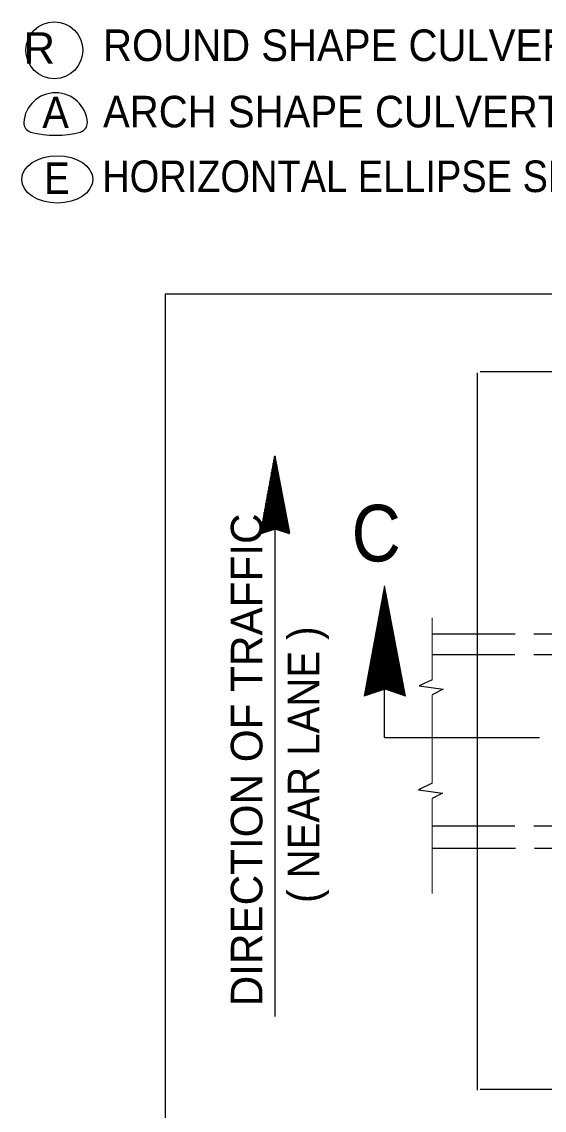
# Model space of a CAD drawing. Extents: x -1677 to -38, y -361 to 186.
# Drawn here: x -1504.85 to -1484.07, y -220.98 to -177.7 of the extents above; entities that cross this region are included whole.
import ezdxf

# ---------------------------------------------------------------- set-up
doc = ezdxf.new("R2010")
doc.units = 0
doc.header["$LTSCALE"] = 0.5
doc.linetypes.add('MEDIUM_DASHED', pattern=[4.5, 3, -1.5])
doc.layers.add('1', color=7, linetype='Continuous', lineweight=25)
doc.layers.add('15', color=7, linetype='Continuous', lineweight=13)

msp = doc.modelspace()

# ---------------------------------------------------------------- linework, layer by layer
at = {"layer": '1'}
for p, q in [((-1499.1456, -188.5241), (-1499.1456, -257.0816)), ((-1419.4116, -188.5241), (-1499.1456, -188.5241)), ((-1486.7278, -220.1813), (-1486.7278, -191.6605)), ((-1486.6139, -191.6063), (-1425.7627, -191.6063)), ((-1494.7791, -195.4553), (-1494.7791, -217.248)), ((-1490.4193, -206.1513), (-1490.4193, -202.0532)), ((-1490.4193, -206.1513), (-1484.262, -206.1513)), ((-1486.6139, -220.1351), (-1425.7627, -220.1351))]:
    msp.add_line(p, q, dxfattribs=at)
at = {"layer": '1', "lineweight": 13}
for p, q in [((-1488.5222, -203.8562), (-1488.5222, -201.393)), ((-1488.5222, -207.9755), (-1488.5222, -204.4653)), ((-1488.5222, -212.3612), (-1488.5222, -208.5832))]:
    msp.add_line(p, q, dxfattribs=at)
at = {"layer": '1'}
for points in [[(-1488.5222, -203.8562), (-1489.0356, -204.0992), (-1488.0928, -204.238), (-1488.5222, -204.4653)], [(-1488.5222, -207.9755), (-1489.0627, -208.2312), (-1488.1197, -208.3697), (-1488.5222, -208.5832)]]:
    msp.add_lwpolyline(points, dxfattribs=at)
msp.add_circle((-1503.551, -178.8295), 1.132, dxfattribs=at)
for centre, radius, start, end in [((-1504.378, -181.7091), 0.3888, 179.17254, 253.13389), ((-1502.6223, -181.7091), 0.3888, 286.86611, 0.85215), ((-1503.5002, -178.2685), 3.9393, 255.4194, 284.58189)]:
    msp.add_arc(centre, radius, start, end, dxfattribs=at)
msp.add_ellipse((-1503.5002, -181.7875), major_axis=(1.2694, 0), ratio=0.998995, start_param=0.0653141, end_param=3.0764327, dxfattribs=at)
msp.add_ellipse((-1503.4331, -183.9657), major_axis=(1.4121, 0), ratio=0.667306, dxfattribs=at)
at = {"layer": '15', "lineweight": 35}
for p, q in [((-1494.8145, -195.1617), (-1494.747, -195.1617)), ((-1494.8107, -195.1395), (-1494.7514, -195.1395)), ((-1494.8072, -197.8553), (-1494.8072, -195.122)), ((-1494.8066, -195.1172), (-1494.7553, -195.1172)), ((-1494.8022, -195.0949), (-1494.7595, -195.0949)), ((-1494.7983, -195.0722), (-1494.7637, -195.0722)), ((-1494.7943, -195.0501), (-1494.7685, -195.0501)), ((-1494.7902, -195.0276), (-1494.7722, -195.0276)), ((-1494.786, -195.0055), (-1494.7768, -195.0055)), ((-1494.7852, -197.848), (-1494.7852, -194.9999)), ((-1494.7816, -194.983), (-1494.7807, -194.983)), ((-1494.7624, -197.8413), (-1494.7624, -195.0799)), ((-1494.897, -197.8851), (-1494.897, -195.6107)), ((-1494.8966, -195.6091), (-1494.6618, -195.6091)), ((-1494.8924, -195.587), (-1494.6664, -195.587)), ((-1494.8885, -195.5647), (-1494.6703, -195.5647)), ((-1494.8843, -195.5424), (-1494.6749, -195.5424)), ((-1494.8802, -195.5197), (-1494.6791, -195.5197)), ((-1494.8757, -195.4976), (-1494.6833, -195.4976)), ((-1494.8747, -197.8774), (-1494.8747, -195.4884)), ((-1494.8722, -195.4751), (-1494.6877, -195.4751)), ((-1494.8677, -195.453), (-1494.6914, -195.453)), ((-1494.8637, -195.4301), (-1494.696, -195.4301)), ((-1494.8597, -195.4078), (-1494.7002, -195.4078)), ((-1494.8556, -195.3855), (-1494.7045, -195.3855)), ((-1494.852, -197.8701), (-1494.852, -195.3662)), ((-1494.8514, -195.3634), (-1494.7087, -195.3634)), ((-1494.8473, -195.3407), (-1494.7128, -195.3407)), ((-1494.8431, -195.3187), (-1494.7174, -195.3187)), ((-1494.8393, -195.2962), (-1494.7214, -195.2962)), ((-1494.8349, -195.2738), (-1494.7258, -195.2738)), ((-1494.831, -195.2513), (-1494.7297, -195.2513)), ((-1494.8299, -197.8628), (-1494.8299, -195.2442)), ((-1494.8268, -195.2291), (-1494.7345, -195.2291)), ((-1494.8228, -195.2067), (-1494.7387, -195.2067)), ((-1494.8187, -195.1847), (-1494.7427, -195.1847)), ((-1494.7402, -197.8487), (-1494.7402, -195.1976)), ((-1494.7178, -197.8566), (-1494.7178, -195.3159)), ((-1494.6957, -197.8642), (-1494.6957, -195.4341)), ((-1494.6731, -197.872), (-1494.6731, -195.5516)), ((-1494.9743, -196.0341), (-1494.5814, -196.0341)), ((-1494.9703, -196.0118), (-1494.5857, -196.0118)), ((-1494.9657, -195.9895), (-1494.5899, -195.9895)), ((-1494.9641, -197.9072), (-1494.9641, -195.977)), ((-1494.962, -195.967), (-1494.5941, -195.967)), ((-1494.9582, -195.9449), (-1494.5985, -195.9449)), ((-1494.9537, -195.9224), (-1494.6024, -195.9224)), ((-1494.9499, -195.9001), (-1494.607, -195.9001)), ((-1494.9456, -195.8776), (-1494.6112, -195.8776)), ((-1494.9414, -197.8995), (-1494.9414, -195.8549)), ((-1494.9414, -195.8553), (-1494.6156, -195.8553)), ((-1494.9374, -195.833), (-1494.6195, -195.833)), ((-1494.9335, -195.8109), (-1494.6241, -195.8109)), ((-1494.9295, -195.788), (-1494.6282, -195.788)), ((-1494.9252, -195.7659), (-1494.632, -195.7659)), ((-1494.9212, -195.7434), (-1494.6366, -195.7434)), ((-1494.9193, -197.8924), (-1494.9193, -195.7326)), ((-1494.9172, -195.7212), (-1494.641, -195.7212)), ((-1494.9128, -195.6987), (-1494.6452, -195.6987)), ((-1494.9089, -195.6763), (-1494.6493, -195.6763)), ((-1494.9047, -195.6538), (-1494.6532, -195.6538)), ((-1494.9006, -195.6317), (-1494.6581, -195.6317)), ((-1494.651, -197.8799), (-1494.651, -195.6693)), ((-1494.6285, -197.8874), (-1494.6285, -195.7872)), ((-1494.6062, -197.8955), (-1494.6062, -195.9055)), ((-1494.5837, -197.9032), (-1494.5837, -196.023)), ((-1495.0535, -197.9366), (-1495.0535, -196.4649)), ((-1495.0522, -196.4592), (-1494.5007, -196.4592)), ((-1495.0483, -196.437), (-1494.5052, -196.437)), ((-1495.0437, -196.4145), (-1494.5091, -196.4145)), ((-1495.0402, -196.3924), (-1494.5139, -196.3924)), ((-1495.036, -196.3697), (-1494.5178, -196.3697)), ((-1495.0316, -196.3476), (-1494.522, -196.3476)), ((-1495.031, -197.9291), (-1495.031, -196.3434)), ((-1495.0277, -196.3249), (-1494.526, -196.3249)), ((-1495.0237, -196.3026), (-1494.5306, -196.3026)), ((-1495.0193, -196.2803), (-1494.5348, -196.2803)), ((-1495.0156, -196.258), (-1494.5391, -196.258)), ((-1495.0112, -196.2353), (-1494.5428, -196.2353)), ((-1495.0087, -197.9222), (-1495.0087, -196.2212)), ((-1495.0074, -196.2132), (-1494.5477, -196.2132)), ((-1495.0031, -196.1909), (-1494.5518, -196.1909)), ((-1494.9989, -196.1687), (-1494.556, -196.1687)), ((-1494.9949, -196.1459), (-1494.5602, -196.1459)), ((-1494.991, -196.1237), (-1494.5645, -196.1237)), ((-1494.9864, -196.1013), (-1494.5689, -196.1013)), ((-1494.9862, -197.9145), (-1494.9862, -196.0992)), ((-1494.9827, -196.0793), (-1494.5727, -196.0793)), ((-1494.9785, -196.0563), (-1494.5773, -196.0563)), ((-1494.5614, -197.9108), (-1494.5614, -196.1409)), ((-1494.5391, -197.9184), (-1494.5391, -196.2588)), ((-1494.517, -197.9262), (-1494.517, -196.3767)), ((-1495.1345, -196.9066), (-1494.416, -196.9066)), ((-1495.1299, -196.8842), (-1494.4202, -196.8842)), ((-1495.126, -196.8616), (-1494.4245, -196.8616)), ((-1495.1216, -196.8395), (-1494.4287, -196.8395)), ((-1495.1202, -197.9588), (-1495.1202, -196.8317)), ((-1495.1177, -196.817), (-1494.4327, -196.817)), ((-1495.1137, -196.7949), (-1494.4372, -196.7949)), ((-1495.1093, -196.7724), (-1494.4414, -196.7724)), ((-1495.1052, -196.7501), (-1494.446, -196.7501)), ((-1495.1014, -196.7276), (-1494.4497, -196.7276)), ((-1495.0981, -197.9516), (-1495.0981, -196.7095)), ((-1495.0973, -196.7055), (-1494.4543, -196.7055)), ((-1495.0928, -196.6828), (-1494.4585, -196.6828)), ((-1495.0893, -196.6608), (-1494.4627, -196.6608)), ((-1495.0847, -196.638), (-1494.4666, -196.638)), ((-1495.0807, -196.6157), (-1494.4707, -196.6157)), ((-1495.0766, -196.5932), (-1494.4756, -196.5932)), ((-1495.0757, -197.9441), (-1495.0757, -196.5874)), ((-1495.0727, -196.5709), (-1494.4795, -196.5709)), ((-1495.0685, -196.5487), (-1494.4839, -196.5487)), ((-1495.0643, -196.5266), (-1494.4881, -196.5266)), ((-1495.0602, -196.5037), (-1494.4924, -196.5037)), ((-1495.0566, -196.4816), (-1494.4966, -196.4816)), ((-1494.4941, -197.9337), (-1494.4941, -196.4945)), ((-1494.4718, -197.9413), (-1494.4718, -196.6128)), ((-1494.4495, -197.9493), (-1494.4495, -196.7303)), ((-1494.4272, -197.957), (-1494.4272, -196.848)), ((-1495.212, -197.3316), (-1494.3356, -197.3316)), ((-1495.2099, -197.9884), (-1495.2099, -197.3203)), ((-1495.2078, -197.3091), (-1494.3395, -197.3091)), ((-1495.2035, -197.287), (-1494.3437, -197.287)), ((-1495.1997, -197.2645), (-1494.3481, -197.2645)), ((-1495.1956, -197.2424), (-1494.352, -197.2424)), ((-1495.1914, -197.2195), (-1494.3566, -197.2195)), ((-1495.1877, -197.9809), (-1495.1877, -197.1984)), ((-1495.1872, -197.1972), (-1494.3603, -197.1972)), ((-1495.1831, -197.1749), (-1494.3652, -197.1749)), ((-1495.1791, -197.1528), (-1494.3693, -197.1528)), ((-1495.1752, -197.1301), (-1494.3735, -197.1301)), ((-1495.171, -197.1078), (-1494.3774, -197.1078)), ((-1495.167, -197.0855), (-1494.382, -197.0855)), ((-1495.1653, -197.9737), (-1495.1653, -197.0759)), ((-1495.1628, -197.0632), (-1494.3866, -197.0632)), ((-1495.1589, -197.0408), (-1494.3903, -197.0408)), ((-1495.1543, -197.0184), (-1494.3949, -197.0184)), ((-1495.1508, -196.9962), (-1494.3989, -196.9962)), ((-1495.1466, -196.9738), (-1494.4035, -196.9738)), ((-1495.1432, -197.9666), (-1495.1432, -196.9541)), ((-1495.142, -196.9509), (-1494.4072, -196.9509)), ((-1495.1382, -196.9288), (-1494.4114, -196.9288)), ((-1494.4045, -197.9647), (-1494.4045, -196.9659)), ((-1494.3824, -197.9724), (-1494.3824, -197.0838)), ((-1494.3599, -197.9801), (-1494.3599, -197.2018)), ((-1494.3378, -197.988), (-1494.3378, -197.3195)), ((-1495.2937, -197.7788), (-1494.2499, -197.7788)), ((-1495.2897, -197.7563), (-1494.2548, -197.7563)), ((-1495.2856, -197.7343), (-1494.2591, -197.7343)), ((-1495.2816, -197.7116), (-1494.2632, -197.7116)), ((-1495.2774, -197.6895), (-1494.2672, -197.6895)), ((-1495.2772, -198.0108), (-1495.2772, -197.687)), ((-1495.2737, -197.667), (-1494.2716, -197.667)), ((-1495.2693, -197.6447), (-1494.2762, -197.6447)), ((-1495.2653, -197.6224), (-1494.2799, -197.6224)), ((-1495.2607, -197.6001), (-1494.2843, -197.6001)), ((-1495.2572, -197.5774), (-1494.2887, -197.5774)), ((-1495.2548, -198.0034), (-1495.2548, -197.5645)), ((-1495.2527, -197.5553), (-1494.2931, -197.5553)), ((-1495.2489, -197.5328), (-1494.297, -197.5328)), ((-1495.2447, -197.5105), (-1494.301, -197.5105)), ((-1495.2406, -197.488), (-1494.3056, -197.488)), ((-1495.2366, -197.4655), (-1494.3099, -197.4655)), ((-1495.2327, -197.9959), (-1495.2327, -197.4426)), ((-1495.2327, -197.4433), (-1494.3141, -197.4433)), ((-1495.2281, -197.4212), (-1494.3185, -197.4212)), ((-1495.2245, -197.3984), (-1494.3224, -197.3984)), ((-1495.2199, -197.3763), (-1494.3273, -197.3763)), ((-1495.216, -197.3541), (-1494.331, -197.3541)), ((-1494.3153, -197.9959), (-1494.3153, -197.4376)), ((-1494.2931, -198.0034), (-1494.2931, -197.5555)), ((-1494.2706, -198.0113), (-1494.2706, -197.6737)), ((-1495.3387, -198.0247), (-1495.3199, -198.0247)), ((-1495.3352, -198.0026), (-1495.2523, -198.0026)), ((-1495.3307, -197.9801), (-1495.1852, -197.9801)), ((-1495.3264, -197.958), (-1495.117, -197.958)), ((-1495.3222, -197.9353), (-1495.0495, -197.9353)), ((-1495.3218, -198.0257), (-1495.3218, -197.9312)), ((-1495.3183, -197.913), (-1494.9818, -197.913)), ((-1495.3143, -197.8907), (-1494.9143, -197.8907)), ((-1495.3099, -197.8687), (-1494.8464, -197.8687)), ((-1495.306, -197.8455), (-1494.7791, -197.8455)), ((-1495.3018, -197.8234), (-1494.2416, -197.8234)), ((-1495.2993, -198.018), (-1495.2993, -197.8092)), ((-1495.2981, -197.8012), (-1494.2462, -197.8012)), ((-1494.7478, -197.8455), (-1494.2377, -197.8455)), ((-1494.6833, -197.8687), (-1494.2337, -197.8687)), ((-1494.6187, -197.8907), (-1494.2291, -197.8907)), ((-1494.5537, -197.913), (-1494.2249, -197.913)), ((-1494.4891, -197.9353), (-1494.2207, -197.9353)), ((-1494.4245, -197.958), (-1494.2168, -197.958)), ((-1494.3597, -197.9801), (-1494.212, -197.9801)), ((-1494.2952, -198.0026), (-1494.2078, -198.0026)), ((-1494.2485, -198.0191), (-1494.2485, -197.7909)), ((-1494.2303, -198.0247), (-1494.2039, -198.0247)), ((-1494.2256, -198.0266), (-1494.2256, -197.9092)), ((-1494.2035, -198.0345), (-1494.2035, -198.027))]:
    msp.add_line(p, q, dxfattribs=at)
at = {"layer": '15'}
for p, q in [((-1490.4649, -200.3488), (-1490.3793, -200.3488)), ((-1490.4597, -204.2595), (-1490.4597, -200.3233)), ((-1490.4587, -200.3166), (-1490.3853, -200.3166)), ((-1490.4531, -200.2842), (-1490.3914, -200.2842)), ((-1490.447, -200.2522), (-1490.3972, -200.2522)), ((-1490.4414, -200.2199), (-1490.4039, -200.2199)), ((-1490.4349, -200.1878), (-1490.4095, -200.1878)), ((-1490.4293, -200.1555), (-1490.4157, -200.1555)), ((-1490.4272, -204.2484), (-1490.4272, -200.1472)), ((-1490.4235, -200.123), (-1490.4224, -200.123)), ((-1490.3956, -204.2387), (-1490.3956, -200.2626)), ((-1490.5474, -200.7997), (-1490.2939, -200.7997)), ((-1490.5418, -200.7674), (-1490.2999, -200.7674)), ((-1490.5353, -200.7351), (-1490.3062, -200.7351)), ((-1490.5297, -200.703), (-1490.3122, -200.703)), ((-1490.5243, -204.2807), (-1490.5243, -200.6751)), ((-1490.5237, -200.6709), (-1490.3181, -200.6709)), ((-1490.5178, -200.6388), (-1490.3241, -200.6388)), ((-1490.512, -200.6066), (-1490.3303, -200.6066)), ((-1490.506, -200.5741), (-1490.3364, -200.5741)), ((-1490.4999, -200.5418), (-1490.3428, -200.5418)), ((-1490.4941, -200.5097), (-1490.3485, -200.5097)), ((-1490.4923, -204.2701), (-1490.4923, -200.4988)), ((-1490.4885, -200.4776), (-1490.3547, -200.4776)), ((-1490.4827, -200.4453), (-1490.361, -200.4453)), ((-1490.4766, -200.413), (-1490.367, -200.413)), ((-1490.4706, -200.3808), (-1490.3732, -200.3808)), ((-1490.3632, -204.2501), (-1490.3632, -200.4328)), ((-1490.331, -204.2613), (-1490.331, -200.6024)), ((-1490.2987, -204.2722), (-1490.2987, -200.7724)), ((-1490.6239, -201.2182), (-1490.2145, -201.2182)), ((-1490.621, -204.3128), (-1490.621, -201.2022)), ((-1490.6181, -201.1862), (-1490.2202, -201.1862)), ((-1490.612, -201.1542), (-1490.2266, -201.1542)), ((-1490.6062, -201.122), (-1490.2327, -201.122)), ((-1490.6006, -201.0897), (-1490.2387, -201.0897)), ((-1490.5943, -201.0572), (-1490.2447, -201.0572)), ((-1490.5887, -201.0249), (-1490.2507, -201.0249)), ((-1490.5887, -204.302), (-1490.5887, -201.0267)), ((-1490.5827, -200.9928), (-1490.257, -200.9928)), ((-1490.5764, -200.9607), (-1490.2632, -200.9607)), ((-1490.5706, -200.9284), (-1490.2689, -200.9284)), ((-1490.5652, -200.8963), (-1490.2752, -200.8963)), ((-1490.5589, -200.8641), (-1490.2814, -200.8641)), ((-1490.5566, -204.2917), (-1490.5566, -200.8508)), ((-1490.5532, -200.832), (-1490.2878, -200.832)), ((-1490.2666, -204.2832), (-1490.2666, -200.942)), ((-1490.2345, -204.2943), (-1490.2345, -201.1113)), ((-1490.7064, -201.6693), (-1490.1285, -201.6693)), ((-1490.7007, -201.6374), (-1490.1347, -201.6374)), ((-1490.6945, -201.6051), (-1490.141, -201.6051)), ((-1490.6889, -201.5728), (-1490.147, -201.5728)), ((-1490.6856, -204.3342), (-1490.6856, -201.5542)), ((-1490.6828, -201.5403), (-1490.1531, -201.5403)), ((-1490.677, -201.508), (-1490.1589, -201.508)), ((-1490.671, -201.4759), (-1490.1652, -201.4759)), ((-1490.6653, -201.4438), (-1490.1716, -201.4438)), ((-1490.6595, -201.4117), (-1490.1774, -201.4117)), ((-1490.6535, -201.3795), (-1490.1841, -201.3795)), ((-1490.6532, -204.3237), (-1490.6532, -201.3784)), ((-1490.6477, -201.3472), (-1490.1898, -201.3472)), ((-1490.6416, -201.3151), (-1490.1956, -201.3151)), ((-1490.6356, -201.2828), (-1490.2023, -201.2828)), ((-1490.6298, -201.2505), (-1490.2081, -201.2505)), ((-1490.2023, -204.3055), (-1490.2023, -201.2809)), ((-1490.1699, -204.3167), (-1490.1699, -201.4509)), ((-1490.1378, -204.3278), (-1490.1378, -201.6207)), ((-1490.7832, -202.0882), (-1490.0495, -202.0882)), ((-1490.7816, -204.3659), (-1490.7816, -202.082)), ((-1490.7772, -202.0559), (-1490.0553, -202.0559)), ((-1490.7714, -202.0232), (-1490.0614, -202.0232)), ((-1490.7656, -201.9909), (-1490.0677, -201.9909)), ((-1490.7599, -201.9592), (-1490.0737, -201.9592)), ((-1490.7537, -201.927), (-1490.0799, -201.927)), ((-1490.7495, -204.3549), (-1490.7495, -201.9062)), ((-1490.7481, -201.8949), (-1490.0857, -201.8949)), ((-1490.7418, -201.8626), (-1490.092, -201.8626)), ((-1490.7362, -201.8303), (-1490.0981, -201.8303)), ((-1490.7299, -201.7982), (-1490.1043, -201.7982)), ((-1490.7245, -201.7659), (-1490.1103, -201.7659)), ((-1490.7181, -201.7337), (-1490.1162, -201.7337)), ((-1490.7177, -204.3442), (-1490.7177, -201.7301)), ((-1490.7127, -201.7016), (-1490.1228, -201.7016)), ((-1490.1056, -204.3388), (-1490.1056, -201.7903)), ((-1490.0735, -204.3503), (-1490.0735, -201.9603)), ((-1490.8656, -202.5388), (-1489.9637, -202.5388)), ((-1490.8602, -202.507), (-1489.9699, -202.507)), ((-1490.8537, -202.4742), (-1489.976, -202.4742)), ((-1490.8483, -202.4424), (-1489.982, -202.4424)), ((-1490.8464, -204.387), (-1490.8464, -202.4341)), ((-1490.842, -202.4101), (-1489.9878, -202.4101)), ((-1490.836, -202.3778), (-1489.9943, -202.3778)), ((-1490.8302, -202.3455), (-1490.0003, -202.3455)), ((-1490.8247, -202.3132), (-1490.0064, -202.3132)), ((-1490.8183, -202.2813), (-1490.0124, -202.2813)), ((-1490.8139, -204.3766), (-1490.8139, -202.258)), ((-1490.8128, -202.2492), (-1490.0182, -202.2492)), ((-1490.8066, -202.217), (-1490.0249, -202.217)), ((-1490.801, -202.1847), (-1490.0306, -202.1847)), ((-1490.7948, -202.1524), (-1490.0368, -202.1524)), ((-1490.7891, -202.1205), (-1490.0435, -202.1205)), ((-1490.0412, -204.3613), (-1490.0412, -202.1303)), ((-1490.0091, -204.3728), (-1490.0091, -202.2999)), ((-1489.9766, -204.3837), (-1489.9766, -202.4699)), ((-1490.9433, -204.4195), (-1490.9433, -202.9612)), ((-1490.9424, -202.9574), (-1489.8841, -202.9574)), ((-1490.9364, -202.9253), (-1489.8903, -202.9253)), ((-1490.9307, -202.893), (-1489.8966, -202.893)), ((-1490.9247, -202.8607), (-1489.9024, -202.8607)), ((-1490.9191, -202.8287), (-1489.9087, -202.8287)), ((-1490.9127, -202.7963), (-1489.9143, -202.7963)), ((-1490.9106, -204.4084), (-1490.9106, -202.7855)), ((-1490.907, -202.7645), (-1489.9212, -202.7645)), ((-1490.9012, -202.7322), (-1489.927, -202.7322)), ((-1490.8952, -202.6999), (-1489.9333, -202.6999)), ((-1490.8893, -202.6676), (-1489.9391, -202.6676)), ((-1490.8835, -202.6353), (-1489.946, -202.6353)), ((-1490.8787, -204.3976), (-1490.8787, -202.6097)), ((-1490.8773, -202.6034), (-1489.9514, -202.6034)), ((-1490.8716, -202.5712), (-1489.9574, -202.5712)), ((-1489.9443, -204.3942), (-1489.9443, -202.6391)), ((-1489.9122, -204.4057), (-1489.9122, -202.8091)), ((-1491.0195, -203.3762), (-1489.8052, -203.3762)), ((-1491.0131, -203.3438), (-1489.811, -203.3438)), ((-1491.0072, -203.312), (-1489.8173, -203.312)), ((-1491.0072, -204.4405), (-1491.0072, -203.3132)), ((-1491.0014, -203.2797), (-1489.8232, -203.2797)), ((-1490.9953, -203.2476), (-1489.8295, -203.2476)), ((-1490.9895, -203.2153), (-1489.8352, -203.2153)), ((-1490.9839, -203.183), (-1489.8414, -203.183)), ((-1490.9777, -203.1507), (-1489.8477, -203.1507)), ((-1490.9752, -204.4299), (-1490.9752, -203.1374)), ((-1490.9716, -203.1184), (-1489.8537, -203.1184)), ((-1490.966, -203.0863), (-1489.8597, -203.0863)), ((-1490.9603, -203.0545), (-1489.8662, -203.0545)), ((-1490.9543, -203.0222), (-1489.8716, -203.0222)), ((-1490.9485, -202.9899), (-1489.8781, -202.9899)), ((-1489.8802, -204.417), (-1489.8802, -202.9791)), ((-1489.8478, -204.4278), (-1489.8478, -203.1484)), ((-1489.8156, -204.4388), (-1489.8156, -203.3183)), ((-1491.1018, -203.8272), (-1489.7191, -203.8272)), ((-1491.0953, -203.7949), (-1489.7258, -203.7949)), ((-1491.0899, -203.7628), (-1489.7316, -203.7628)), ((-1491.0843, -203.7308), (-1489.7374, -203.7308)), ((-1491.0787, -203.6984), (-1489.7437, -203.6984)), ((-1491.0722, -203.6662), (-1489.7495, -203.6662)), ((-1491.0716, -204.462), (-1491.0716, -203.6653)), ((-1491.0664, -203.6338), (-1489.756, -203.6338)), ((-1491.0606, -203.6016), (-1489.7618, -203.6016)), ((-1491.0545, -203.5697), (-1489.7678, -203.5697)), ((-1491.0487, -203.5376), (-1489.7739, -203.5376)), ((-1491.0427, -203.5053), (-1489.7802, -203.5053)), ((-1491.0397, -204.4512), (-1491.0397, -203.4891)), ((-1491.0368, -203.473), (-1489.7868, -203.473)), ((-1491.0307, -203.4405), (-1489.7922, -203.4405)), ((-1491.0252, -203.4084), (-1489.7983, -203.4084)), ((-1489.7835, -204.4507), (-1489.7835, -203.4882)), ((-1489.7514, -204.4617), (-1489.7514, -203.6578)), ((-1489.7191, -204.4724), (-1489.7191, -203.8272)), ((-1491.1782, -204.2459), (-1490.4193, -204.2459)), ((-1491.1724, -204.2138), (-1489.6457, -204.2138)), ((-1491.1685, -204.4941), (-1491.1685, -204.192)), ((-1491.1664, -204.1816), (-1489.652, -204.1816)), ((-1491.1608, -204.1492), (-1489.6581, -204.1492)), ((-1491.1545, -204.1172), (-1489.6643, -204.1172)), ((-1491.1491, -204.0849), (-1489.6703, -204.0849)), ((-1491.1428, -204.0528), (-1489.6766, -204.0528)), ((-1491.1372, -204.0205), (-1489.6828, -204.0205)), ((-1491.1362, -204.4832), (-1491.1362, -204.0168)), ((-1491.131, -203.9884), (-1489.6887, -203.9884)), ((-1491.1256, -203.9562), (-1489.6947, -203.9562)), ((-1491.1195, -203.9237), (-1489.7007, -203.9237)), ((-1491.1135, -203.8916), (-1489.7072, -203.8916)), ((-1491.1073, -203.8595), (-1489.7135, -203.8595)), ((-1491.1039, -204.4724), (-1491.1039, -203.8409)), ((-1490.3752, -204.2459), (-1489.6398, -204.2459)), ((-1489.6868, -204.4837), (-1489.6868, -203.997)), ((-1489.6545, -204.4949), (-1489.6545, -204.167)), ((-1491.2256, -204.5037), (-1491.1985, -204.5037)), ((-1491.2199, -204.4716), (-1491.1012, -204.4716)), ((-1491.2135, -204.4392), (-1491.0037, -204.4392)), ((-1491.2078, -204.4067), (-1490.9066, -204.4067)), ((-1491.202, -204.3751), (-1490.8087, -204.3751)), ((-1491.2007, -204.5042), (-1491.2007, -204.3687)), ((-1491.196, -204.3426), (-1490.7116, -204.3426)), ((-1491.1902, -204.3103), (-1490.6141, -204.3103)), ((-1491.1843, -204.278), (-1490.5166, -204.278)), ((-1490.2814, -204.278), (-1489.6337, -204.278)), ((-1490.1882, -204.3103), (-1489.6277, -204.3103)), ((-1490.0953, -204.3426), (-1489.6212, -204.3426)), ((-1490.0023, -204.3751), (-1489.6153, -204.3751)), ((-1489.9091, -204.4067), (-1489.6093, -204.4067)), ((-1489.8156, -204.4392), (-1489.6028, -204.4392)), ((-1489.7223, -204.4716), (-1489.597, -204.4716)), ((-1489.6293, -204.5037), (-1489.5907, -204.5037)), ((-1489.6222, -204.5062), (-1489.6222, -204.3367)), ((-1489.5903, -204.517), (-1489.5903, -204.5067))]:
    msp.add_line(p, q, dxfattribs=at)
at = {"layer": '15', "lineweight": 25}
for p, q in [((-1488.5222, -202.0376), (-1486.7278, -202.0376)), ((-1488.5222, -202.8593), (-1486.7278, -202.8593)), ((-1488.5222, -209.6732), (-1486.7278, -209.6732)), ((-1488.5222, -210.5503), (-1486.7278, -210.5503))]:
    msp.add_line(p, q, dxfattribs=at)
at = {"layer": '15', "linetype": 'MEDIUM_DASHED', "lineweight": 25}
for p, q in [((-1486.7278, -202.0376), (-1449.3768, -202.0376)), ((-1486.7343, -202.8593), (-1449.5316, -202.8593)), ((-1486.7343, -209.6732), (-1450.9243, -209.6732)), ((-1486.707, -210.5503), (-1451.1302, -210.5503))]:
    msp.add_line(p, q, dxfattribs=at)
at = {"layer": '15', "lineweight": 35}
msp.add_lwpolyline([(-1494.202, -198.0349), (-1494.7812, -194.9808), (-1495.3402, -198.0316), (-1494.7632, -197.8413)], close=True, dxfattribs=at)
at = {"layer": '15'}
msp.add_lwpolyline([(-1489.5883, -204.5176), (-1490.4227, -200.1195), (-1491.2277, -204.5134), (-1490.3966, -204.2382)], close=True, dxfattribs=at)

# ---------------------------------------------------------------- texts
at = {"layer": '1', "width": 0.9}
msp.add_text('C', height=2.25, dxfattribs=at).set_placement((-1491.7277, -199.1532))
at = {"layer": '1'}
msp.add_text('DIRECTION OF TRAFFIC', height=1.256, rotation=90, dxfattribs=at).set_placement((-1495.2752, -216.842))
at = {"layer": '15'}
for s, height, width, p in [(' R ', 1.251, 1.05, (-1505.2739, -179.3651)), ('ROUND SHAPE CULVERT OPTIONS', 1.256, 0.95, (-1501.6135, -179.2597)), ('A', 1.251, 0.95, (-1504.0297, -181.9261)), ('ARCH SHAPE CULVERT OPTIONS', 1.256, 0.95, (-1501.6135, -181.8972)), ('E ', 1.251, 0.9, (-1503.9468, -184.5403)), ('HORIZONTAL ELLIPSE SHAPE CULVERT OPTIONS', 1.256, 0.9, (-1501.646, -184.4695))]:
    msp.add_text(s, height=height, dxfattribs=dict(at, width=width)).set_placement(p)
at = {"layer": '15', "width": 0.95}
msp.add_text('( NEAR LANE )', height=1.256, rotation=90, dxfattribs=at).set_placement((-1493.0099, -212.7324))

doc.saveas('drawing.dxf')
